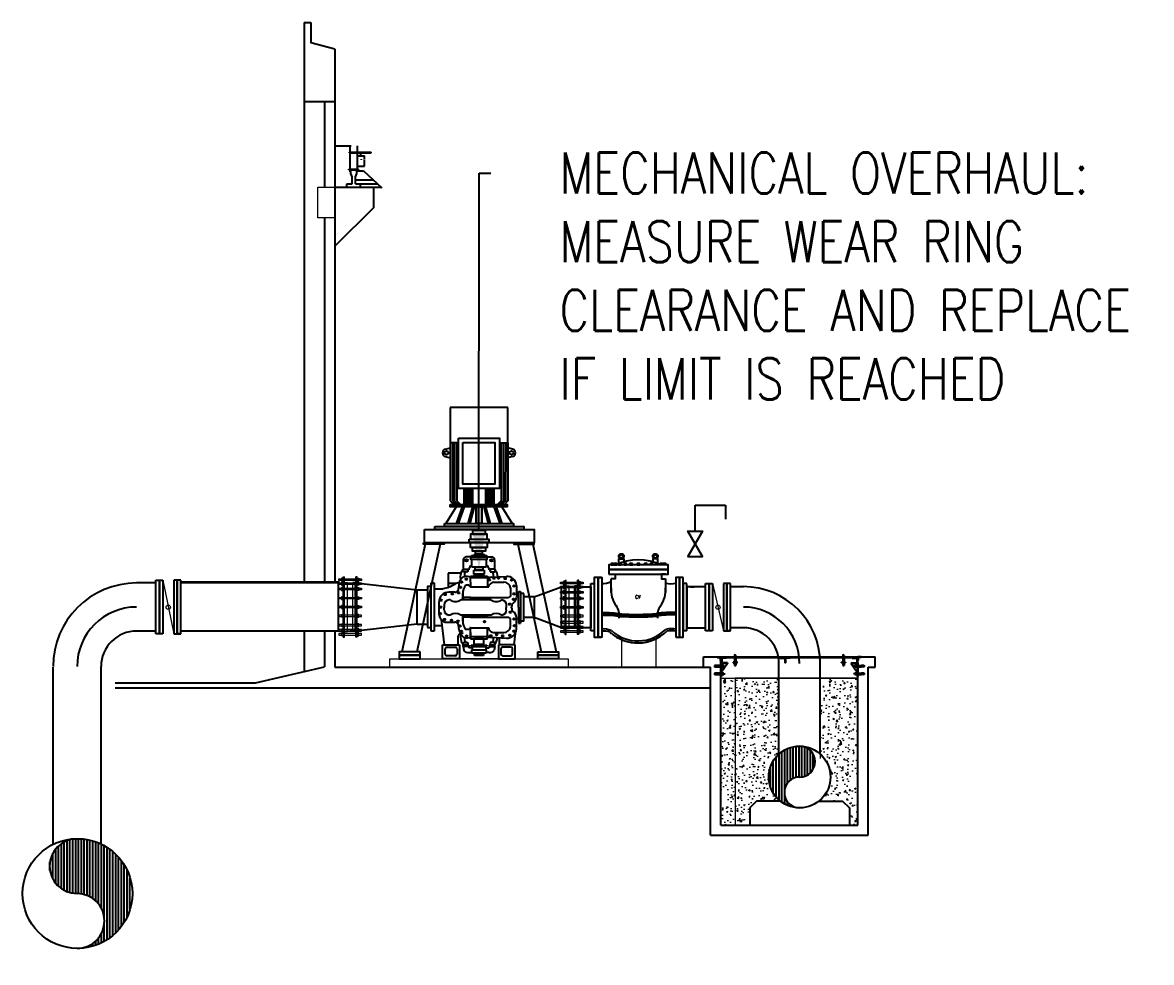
# Model space of a CAD drawing. Header units: inches. Extents: x 66261 to 131389, y 89316 to 134980.
# Drawn here: x 66261 to 82720, y 97927 to 111630 of the extents above; entities that cross this region are included whole.
import ezdxf
from ezdxf import colors
from ezdxf.entities.mleader import LeaderData, LeaderLine
from ezdxf.math import Vec2, Vec3

# ---------------------------------------------------------------- set-up
doc = ezdxf.new("R2010")
doc.units = ezdxf.units.IN
doc.header["$MEASUREMENT"] = 0
for name, pattern in [('CENTER', [2, 1.25, -0.25, 0.25, -0.25]), ('DASHED', [19.05, 12.7, -6.35]), ('HIDDEN', [0.375, 0.25, -0.125]), ('HIDDEN2', [0.1875, 0.125, -0.0625])]:
    doc.linetypes.add(name, pattern=pattern)
for name, color, linetype in [('M-HVAC-EQPM-NEW', 5, 'Continuous'), ('M-HVAC-PIPE-NEW', 6, 'HIDDEN2'), ('M-X-BKGD', 8, 'Continuous')]:
    doc.layers.add(name, color=color, linetype=linetype)
doc.styles.add('RomanS', font='romans.shx', dxfattribs={"width": 0.8})
doc.styles.add('SIMPLEX', font='simplex.shx')
pattern_1 = [(50, (27582.22, 65575.1), (215.17805, -18.82564), [22.5, -247.5]), (355, (27582.22, 65575.1), (-41.6254, 225.65764), [18, -198]), (100.4514, (27600.15, 65573.54), (173.5528, 206.83186), [19.12206, -210.3426]), (46.1842, (27582.22, 65635.1), (320.1723, -49.6557), [33.75, -371.25]), (96.6356, (27608.9, 65630.97), (280.3988, 292.2354), [28.6831, -315.5139]), (351.1842, (27582.22, 65635.1), (280.3986, 292.2356), [27, -297]), (21, (27612.22, 65620.1), (179.0721, -120.78567), [22.5, -247.5]), (326, (27612.22, 65620.1), (72.9946, 217.545), [18, -198]), (71.4514, (27627.15, 65610.04), (252.0668, 96.75915), [19.12206, -210.3426]), (37.5, (27582.22, 65575.104), (3.64796, 99.86816), [0, -195.6, 0, -201, 0, -198.75]), (7.5, (27582.22, 65575.1), (78.92086, 118.32351), [0, -114.6, 0, -191.1, 0, -75.75]), (327.5, (27515.32, 65575.104), (160.14673, -6.76646), [0, -75, 0, -234, 0, -310.5]), (317.5, (27485.32, 65575.1), (174.95585, 30.0315), [0, -97.5, 0, -155.4, 0, -220.5])]

msp = doc.modelspace()

# ---------------------------------------------------------------- hatches: boundary and pattern name
at = {"layer": 'M-HVAC-EQPM-NEW'}
h = msp.add_hatch(dxfattribs=at)
h.set_pattern_fill('ANSI31', color=256, scale=50)
h.set_pattern_definition([(45, (-479698.4883, -402130.395), (-4.41941738, 4.41941738), [])])
h.paths.add_polyline_path([(73034, 103247), (72798, 103247), (72798, 103212), (73034, 103212)])
h = msp.add_hatch(dxfattribs=at)
h.set_pattern_fill('ANSI31', color=256, scale=50)
h.set_pattern_definition([(45, (-479698.4883, -402384.6757), (-4.41941738, 4.41941738), [])])
h.paths.add_polyline_path([(73034, 102993), (72798, 102993), (72798, 102958), (73034, 102958)])
at = {"layer": 'M-X-BKGD', "lineweight": 0, "ltscale": 10}
h = msp.add_hatch(dxfattribs=at)
h.set_pattern_fill('AR-CONC', color=251, scale=30, style=0)
h.set_pattern_definition(pattern_1)
h.paths.add_polyline_path([(76650, 102070), (76440, 102070), (76440, 99930), (76650, 99930)])
h = msp.add_hatch(dxfattribs=at)
h.set_pattern_fill('AR-CONC', color=251, scale=30, style=0)
h.set_pattern_definition(pattern_1)
h.paths.add_polyline_path([(78440, 102070), (77890, 102070), (77890, 100966, -0.213422), (78040, 100630, -0.226541), (77873, 100280), (78217, 100280), (78317, 100180), (78317, 99930), (78440, 99930)])
h.paths.add_polyline_path([(77290, 102070), (76650, 102070), (76650, 99930), (76863, 99930), (76863, 100180), (76963, 100280), (77307, 100280, -0.226541), (77140, 100630, -0.213422), (77290, 100966)])
at = {"layer": 'M-X-BKGD'}
h = msp.add_hatch(dxfattribs=at)
h.set_pattern_fill('ANSI31', color=251, scale=333.3333, angle=45, style=0)
h.set_pattern_definition([(90, (27582.223, 65575.104), (-41.666663, 7e-15), [])])
h.paths.add_polyline_path([(77593, 101080, -0.00354), (77600, 101080, -0.985937), (77593, 100630)])
h.paths.add_polyline_path([(77593, 101080), (77593, 100630), (77140, 100630, -0.416289)])
h.paths.add_polyline_path([(77140, 100630), (77593, 100630, 1), (77593, 100180, -0.416289)])
h = msp.add_hatch(dxfattribs=at)
h.set_pattern_fill('ANSI31', color=251, scale=333.3333, angle=45, style=0)
h.set_pattern_definition([(90, (27285.223, 65575.104), (-41.666663, 7e-15), [])])
h.paths.add_polyline_path([(67055, 99731, 0.00354), (67044, 99730, 0.985937), (67055, 98931)])
h.paths.add_polyline_path([(67055, 99731), (67055, 98931), (67861, 98931, 0.416289)])
h.paths.add_polyline_path([(67861, 98931), (67055, 98931, -1), (67055, 98131, 0.416289)])

# ---------------------------------------------------------------- linework, layer by layer
at = {"layer": 'M-HVAC-EQPM-NEW'}
for points in [[(72798, 103247), (73034, 103247), (73034, 103212), (72798, 103212)], [(72798, 102993), (73034, 102993), (73034, 102958), (72798, 102958)]]:
    msp.add_lwpolyline(points, close=True, dxfattribs=at)
at = {"layer": 'M-X-BKGD', "color": 251}
for p, q in [((70365, 111630), (70365, 103459)), ((70365, 111630), (70465, 111630)), ((70465, 111630), (70465, 111335)), ((70815, 111241), (70465, 111335)), ((70815, 111241), (70815, 106324)), ((70365, 110481), (70815, 110481)), ((70665, 110481), (70665, 109231)), ((70803, 109831), (71053, 109831)), ((71028, 109841), (71028, 109831)), ((71028, 109841), (71028, 109831)), ((71035, 109741), (71035, 109831)), ((71145, 109741), (71145, 109831)), ((71028, 109741), (71345, 109741)), ((71028, 109731), (71028, 109741)), ((71028, 109731), (71345, 109731)), ((71035, 109491), (71035, 109731)), ((71145, 109491), (71145, 109731)), ((71145, 109686), (71245, 109686)), ((71195, 109686), (71195, 109731)), ((71196, 109637), (71196, 109627)), ((71245, 109637), (71245, 109686)), ((71245, 109536), (71245, 109627)), ((71345, 109731), (71345, 109741)), ((71020, 109491), (71160, 109491)), ((71020, 109481), (71020, 109491)), ((71020, 109481), (71035, 109481)), ((71035, 109456), (71035, 109481)), ((71045, 109431), (71045, 109481)), ((71045, 109481), (71135, 109481)), ((71135, 109431), (71135, 109481)), ((71145, 109536), (71245, 109536)), ((71145, 109456), (71145, 109481)), ((71145, 109481), (71160, 109481)), ((71145, 109468), (71233, 109468)), ((71145, 109468), (71233, 109468)), ((71160, 109481), (71160, 109491)), ((71233, 109468), (71500, 109221)), ((71035, 109456), (71045, 109456)), ((71065, 109381), (71045, 109431)), ((71065, 109281), (71065, 109381)), ((71115, 109381), (71135, 109431)), ((71115, 109281), (71115, 109381)), ((71135, 109456), (71145, 109456)), ((70803, 109231), (71403, 109231)), ((70990, 109231), (70990, 109281)), ((70990, 109281), (71065, 109281)), ((71115, 109281), (71190, 109281)), ((71190, 109231), (71190, 109281)), ((71190, 109281), (71435, 109281)), ((71378, 109231), (71378, 108931)), ((71378, 109231), (71489, 109231)), ((71378, 108931), (70815, 108368)), ((70665, 108781), (70665, 103459)), ((70815, 106324), (70815, 103459)), ((73335, 106018), (72494, 106018)), ((72494, 106018), (72494, 105503)), ((73335, 105503), (73335, 106018)), ((72425, 105412), (72494, 105432)), ((72618, 105503), (72494, 105503)), ((72494, 105503), (72494, 104656)), ((72527, 105503), (72527, 104656)), ((72559, 105503), (72559, 104656)), ((72592, 105503), (72592, 104656)), ((73213, 105503), (73337, 105503)), ((73240, 105503), (73239, 104655)), ((73272, 105503), (73272, 104655)), ((73305, 105503), (73304, 104655)), ((73338, 105503), (73337, 104655)), ((73406, 105412), (73337, 105432)), ((72425, 105303), (72494, 105283)), ((73406, 105303), (73337, 105283)), ((72697, 104835), (72697, 104602)), ((72722, 104835), (72722, 104602)), ((72746, 104835), (72746, 104602)), ((72771, 104835), (72771, 104602)), ((72796, 104835), (72796, 104602)), ((72820, 104835), (72820, 104602)), ((73011, 104835), (73010, 104602)), ((73035, 104835), (73035, 104602)), ((73060, 104835), (73060, 104602)), ((73085, 104835), (73084, 104602)), ((73109, 104835), (73109, 104602)), ((73134, 104835), (73134, 104602)), ((72585, 104568), (72433, 104327)), ((72494, 104656), (72548, 104602)), ((72527, 104656), (72580, 104602)), ((72559, 104656), (72613, 104602)), ((72668, 104568), (72582, 104327)), ((72592, 104656), (72646, 104602)), ((72699, 104568), (72614, 104327)), ((72822, 104568), (72754, 104327)), ((72847, 104568), (72783, 104327)), ((72985, 104568), (73049, 104327)), ((73010, 104568), (73078, 104327)), ((73132, 104568), (73218, 104327)), ((73164, 104568), (73250, 104327)), ((73239, 104655), (73185, 104602)), ((73272, 104655), (73218, 104602)), ((73247, 104568), (73399, 104327)), ((73304, 104655), (73250, 104602)), ((73337, 104655), (73283, 104601)), ((76066, 104217), (76066, 104596)), ((76066, 104596), (76512, 104596)), ((76512, 104596), (76512, 104388)), ((72129, 104025), (71789, 102454)), ((72349, 104025), (72009, 102454)), ((73481, 104025), (73821, 102454)), ((73702, 104025), (74042, 102454)), ((72687, 103799), (72687, 103661)), ((72796, 103839), (72729, 103839)), ((72792, 103710), (72813, 103710)), ((72813, 103805), (73018, 103805)), ((72813, 103690), (72813, 103805)), ((73018, 103805), (73018, 103690)), ((73039, 103710), (73018, 103710)), ((73035, 103839), (73102, 103839)), ((73144, 103799), (73144, 103661)), ((74850, 103741), (74850, 103725)), ((74868, 103741), (74868, 103725)), ((74897, 103741), (74897, 103725)), ((74915, 103741), (74915, 103725)), ((74961, 103741), (74961, 103725)), ((74979, 103741), (74979, 103725)), ((75041, 103741), (75041, 103725)), ((75059, 103741), (75059, 103725)), ((75125, 103741), (75125, 103725)), ((75143, 103741), (75143, 103725)), ((75232, 103741), (75232, 103725)), ((75250, 103741), (75250, 103725)), ((75338, 103741), (75338, 103725)), ((75356, 103741), (75356, 103725)), ((75423, 103741), (75423, 103725)), ((75441, 103741), (75441, 103725)), ((75503, 103741), (75503, 103725)), ((75521, 103741), (75521, 103725)), ((75566, 103741), (75566, 103725)), ((75584, 103741), (75584, 103725)), ((75613, 103741), (75613, 103725)), ((75631, 103741), (75631, 103725)), ((72653, 103602), (72468, 103602)), ((72468, 103602), (72468, 103396)), ((72679, 103661), (72753, 103661)), ((72679, 103624), (72679, 103661)), ((72753, 103624), (72679, 103624)), ((72753, 103661), (72753, 103624)), ((72753, 103652), (72765, 103652)), ((72792, 103471), (72792, 103561)), ((72792, 103561), (73041, 103561)), ((72792, 103539), (73041, 103539)), ((73018, 103690), (72813, 103690)), ((72841, 103648), (72990, 103648)), ((72841, 103590), (72841, 103648)), ((72990, 103590), (72841, 103590)), ((72850, 103590), (72981, 103590)), ((72850, 103561), (72850, 103590)), ((72981, 103561), (72850, 103561)), ((72858, 103690), (72973, 103690)), ((72858, 103648), (72858, 103690)), ((72973, 103648), (72858, 103648)), ((72973, 103690), (72973, 103648)), ((72981, 103590), (72981, 103561)), ((72990, 103648), (72990, 103590)), ((73041, 103561), (73041, 103471)), ((73078, 103652), (73066, 103652)), ((73152, 103661), (73078, 103661)), ((73078, 103661), (73078, 103624)), ((73078, 103624), (73152, 103624)), ((73091, 103544), (73315, 103555)), ((73152, 103624), (73152, 103661)), ((72216, 103460), (72263, 103460)), ((72216, 102758), (72216, 103460)), ((72263, 103460), (72263, 102758)), ((72263, 103376), (72392, 103376)), ((72577, 103451), (72468, 103451)), ((72615, 103365), (72637, 103490)), ((72768, 103425), (72725, 103425)), ((72782, 103411), (72768, 103425)), ((72782, 103401), (72782, 103411)), ((72792, 103401), (72782, 103401)), ((72792, 103471), (72792, 103411)), ((72792, 103411), (72797, 103411)), ((72792, 103401), (73041, 103401)), ((72797, 103411), (72797, 103401)), ((73041, 103411), (73036, 103411)), ((73036, 103411), (73036, 103401)), ((73041, 103471), (73041, 103411)), ((73041, 103401), (73061, 103401)), ((73061, 103401), (73061, 103421)), ((73127, 103471), (73280, 103471)), ((73374, 103388), (73374, 103268)), ((73463, 103424), (73462, 103255)), ((72566, 103324), (72477, 103324)), ((72493, 103212), (72479, 103212)), ((72798, 103212), (72652, 103212)), ((72679, 103304), (72679, 103234)), ((72679, 103234), (72679, 103304)), ((72798, 103247), (72679, 103247)), ((72679, 103234), (72684, 103234)), ((72684, 103234), (72684, 103212)), ((73034, 103247), (73347, 103247)), ((73088, 103212), (73034, 103212)), ((73374, 103268), (73347, 103247)), ((73462, 103268), (73490, 103271)), ((73490, 103337), (73520, 103337)), ((73490, 103105), (73490, 103337)), ((73520, 103337), (73520, 102874)), ((72331, 103103), (72331, 103010)), ((72332, 103179), (72332, 102998)), ((72410, 103139), (72410, 103101)), ((72410, 103066), (72410, 103104)), ((73314, 103139), (73314, 103101)), ((73314, 103066), (73314, 103104)), ((73392, 103119), (73392, 103103)), ((73392, 103092), (73392, 103108)), ((73490, 103105), (73490, 102874)), ((72362, 102928), (72407, 102556)), ((72476, 102888), (72561, 102888)), ((72479, 102993), (72497, 102993)), ((72649, 102993), (72798, 102993)), ((72679, 102904), (72679, 102974)), ((72679, 102974), (72679, 102904)), ((72679, 102974), (72684, 102974)), ((72798, 102961), (72679, 102961)), ((72684, 102974), (72684, 102993)), ((73034, 102993), (73092, 102993)), ((73034, 102961), (73347, 102961)), ((73244, 102993), (73245, 102993)), ((73374, 102940), (73347, 102961)), ((73374, 102819), (73374, 102940)), ((73463, 102787), (73462, 102956)), ((73462, 102943), (73490, 102940)), ((73490, 102874), (73520, 102874)), ((70365, 102759), (70365, 102169)), ((70665, 102759), (70665, 102238)), ((70815, 102759), (70815, 102230)), ((72263, 102758), (72216, 102758)), ((72263, 102841), (72372, 102841)), ((72768, 102782), (72725, 102782)), ((72782, 102796), (72768, 102782)), ((72792, 102806), (72782, 102806)), ((72782, 102806), (72782, 102796)), ((72792, 102806), (73041, 102806)), ((72792, 102736), (72792, 102796)), ((72792, 102796), (72797, 102796)), ((72792, 102736), (72792, 102645)), ((72792, 102673), (72792, 102734)), ((72797, 102796), (72797, 102806)), ((73036, 102796), (73036, 102806)), ((73041, 102796), (73036, 102796)), ((73041, 102806), (73061, 102806)), ((73041, 102736), (73041, 102796)), ((73041, 102645), (73041, 102736)), ((73061, 102806), (73061, 102786)), ((73127, 102736), (73280, 102736)), ((73443, 102724), (73423, 102556)), ((72385, 102556), (72631, 102556)), ((72385, 102355), (72385, 102556)), ((72614, 102556), (72614, 102685)), ((72631, 102556), (72631, 102355)), ((72684, 102593), (72751, 102593)), ((72684, 102554), (72684, 102593)), ((72751, 102554), (72684, 102554)), ((72684, 102554), (72766, 102554)), ((72684, 102531), (72684, 102554)), ((72751, 102593), (72751, 102554)), ((72766, 102554), (72766, 102531)), ((73041, 102673), (72792, 102673)), ((72792, 102645), (73041, 102645)), ((72802, 102551), (73028, 102551)), ((72802, 102538), (72802, 102551)), ((72847, 102652), (72983, 102652)), ((72847, 102560), (72847, 102652)), ((72983, 102560), (72847, 102560)), ((72866, 102551), (72866, 102560)), ((72964, 102560), (72964, 102551)), ((72983, 102652), (72983, 102560)), ((73028, 102551), (73028, 102538)), ((73146, 102554), (73064, 102554)), ((73064, 102554), (73064, 102531)), ((73146, 102593), (73080, 102593)), ((73080, 102593), (73080, 102554)), ((73080, 102554), (73146, 102554)), ((73091, 102667), (73315, 102656)), ((73146, 102554), (73146, 102593)), ((73146, 102531), (73146, 102554)), ((73445, 102556), (73198, 102556)), ((73198, 102556), (73198, 102355)), ((73216, 102556), (73216, 102661)), ((73445, 102355), (73445, 102556)), ((72424, 102423), (72424, 102499)), ((72450, 102525), (72569, 102525)), ((72569, 102397), (72450, 102397)), ((72595, 102499), (72595, 102423)), ((72766, 102531), (72684, 102531)), ((72684, 102531), (72695, 102478)), ((72766, 102531), (72766, 102513)), ((72822, 102513), (72766, 102513)), ((72767, 102445), (72809, 102445)), ((73028, 102538), (72802, 102538)), ((72809, 102484), (73021, 102484)), ((72809, 102435), (72809, 102484)), ((73021, 102435), (72809, 102435)), ((72822, 102532), (73013, 102532)), ((72822, 102484), (72822, 102532)), ((72849, 102435), (72982, 102435)), ((72849, 102404), (72849, 102435)), ((72982, 102404), (72849, 102404)), ((72868, 102532), (72868, 102538)), ((72966, 102538), (72966, 102532)), ((72982, 102435), (72982, 102404)), ((73013, 102532), (73013, 102484)), ((73013, 102513), (73064, 102513)), ((73021, 102484), (73021, 102435)), ((73063, 102445), (73021, 102445)), ((73064, 102531), (73146, 102531)), ((73064, 102531), (73064, 102513)), ((73146, 102531), (73136, 102478)), ((73235, 102499), (73235, 102423)), ((73380, 102525), (73260, 102525)), ((73260, 102397), (73380, 102397)), ((73406, 102423), (73406, 102499)), ((76190, 102380), (78690, 102380)), ((76190, 102230), (76190, 102380)), ((76390, 102380), (76440, 102380)), ((76390, 102380), (76390, 102374)), ((76440, 99930), (76440, 102380)), ((76440, 102380), (76440, 102330)), ((76640, 102400), (76640, 102300)), ((76660, 102400), (76660, 102300)), ((78220, 102400), (78220, 102300)), ((78240, 102400), (78240, 102300)), ((78430, 102370), (78430, 102380)), ((78440, 99930), (78440, 102380)), ((78490, 102380), (78440, 102380)), ((78440, 102380), (78440, 102330)), ((78490, 102380), (78490, 102374)), ((78690, 102230), (78690, 102380)), ((70815, 102230), (76290, 102230)), ((70815, 102230), (71341, 102230)), ((72631, 102355), (72385, 102355)), ((73198, 102355), (73445, 102355)), ((76190, 102230), (76290, 102230)), ((76290, 101930), (76290, 102230)), ((76352, 102257), (76350, 102255)), ((76350, 102255), (76350, 102239)), ((76352, 102237), (76350, 102239)), ((76450, 102257), (76352, 102257)), ((76352, 102237), (76352, 102257)), ((76352, 102237), (76450, 102237)), ((76390, 102374), (76434, 102374)), ((76434, 102374), (76434, 102330)), ((76440, 102330), (76434, 102330)), ((76540, 102295), (76440, 102295)), ((76440, 102295), (76440, 102095)), ((76525, 102370), (76450, 102370)), ((76450, 102370), (76450, 102295)), ((76450, 102295), (76456, 102295)), ((76540, 102285), (76450, 102285)), ((76450, 102285), (76450, 102095)), ((76540, 102285), (76450, 102160)), ((76463, 102256), (76450, 102256)), ((76463, 102239), (76450, 102239)), ((76525, 102364), (76456, 102364)), ((76456, 102364), (76456, 102295)), ((76465, 102234), (76465, 102260)), ((76465, 102257), (76483, 102257)), ((76465, 102257), (76465, 102237)), ((76483, 102237), (76465, 102237)), ((76483, 102257), (76485, 102255)), ((76483, 102237), (76483, 102257)), ((76483, 102237), (76485, 102239)), ((76485, 102255), (76485, 102239)), ((76525, 102370), (76525, 102364)), ((76540, 102295), (76540, 102285)), ((76665, 102286), (76635, 102286)), ((76640, 102300), (76640, 102280)), ((76640, 102280), (76640, 102255)), ((76640, 102278), (76660, 102278)), ((76640, 102274), (76660, 102274)), ((76640, 102270), (76660, 102270)), ((76640, 102266), (76660, 102266)), ((76640, 102262), (76660, 102262)), ((76640, 102257), (76660, 102257)), ((76660, 102255), (76640, 102255)), ((76642, 102280), (76658, 102280)), ((76642, 102276), (76658, 102276)), ((76642, 102272), (76658, 102272)), ((76642, 102268), (76658, 102268)), ((76642, 102264), (76658, 102264)), ((76642, 102260), (76658, 102260)), ((76660, 102300), (76660, 102280)), ((76660, 102280), (76660, 102255)), ((77305, 102370), (77380, 102370)), ((77305, 102370), (77305, 102364)), ((77305, 102364), (77374, 102364)), ((77374, 102364), (77374, 102295)), ((77380, 102295), (77374, 102295)), ((77380, 102370), (77380, 102295)), ((77455, 102370), (77380, 102370)), ((77380, 102370), (77380, 102295)), ((77380, 102295), (77386, 102295)), ((77455, 102364), (77386, 102364)), ((77386, 102364), (77386, 102295)), ((77455, 102370), (77455, 102364)), ((78215, 102286), (78245, 102286)), ((78220, 102300), (78220, 102280)), ((78220, 102280), (78220, 102255)), ((78240, 102278), (78220, 102278)), ((78240, 102274), (78220, 102274)), ((78240, 102270), (78220, 102270)), ((78240, 102266), (78220, 102266)), ((78240, 102262), (78220, 102262)), ((78240, 102257), (78220, 102257)), ((78220, 102255), (78240, 102255)), ((78239, 102280), (78222, 102280)), ((78239, 102276), (78222, 102276)), ((78239, 102272), (78222, 102272)), ((78239, 102268), (78222, 102268)), ((78239, 102264), (78222, 102264)), ((78239, 102260), (78222, 102260)), ((78240, 102300), (78240, 102280)), ((78240, 102280), (78240, 102255)), ((78340, 102295), (78440, 102295)), ((78340, 102295), (78340, 102285)), ((78340, 102285), (78430, 102285)), ((78340, 102285), (78430, 102160)), ((78355, 102370), (78430, 102370)), ((78355, 102370), (78355, 102364)), ((78355, 102364), (78424, 102364)), ((78398, 102257), (78396, 102255)), ((78396, 102255), (78396, 102239)), ((78398, 102237), (78396, 102239)), ((78416, 102257), (78398, 102257)), ((78398, 102237), (78398, 102257)), ((78398, 102237), (78416, 102237)), ((78416, 102234), (78416, 102260)), ((78416, 102257), (78416, 102237)), ((78417, 102256), (78430, 102256)), ((78417, 102239), (78430, 102239)), ((78424, 102364), (78424, 102295)), ((78430, 102295), (78424, 102295)), ((78430, 102370), (78430, 102295)), ((78430, 102285), (78430, 102095)), ((78430, 102257), (78528, 102257)), ((78528, 102237), (78430, 102237)), ((78440, 102330), (78446, 102330)), ((78440, 102295), (78440, 102095)), ((78490, 102374), (78446, 102374)), ((78446, 102374), (78446, 102330)), ((78453, 102257), (78453, 102237)), ((78528, 102257), (78530, 102255)), ((78528, 102237), (78528, 102257)), ((78528, 102237), (78530, 102239)), ((78530, 102255), (78530, 102239)), ((78590, 102230), (78690, 102230)), ((78590, 101930), (78590, 102230)), ((76352, 102145), (76350, 102143)), ((76350, 102143), (76350, 102127)), ((76352, 102125), (76350, 102127)), ((76450, 102145), (76352, 102145)), ((76352, 102125), (76352, 102145)), ((76352, 102125), (76450, 102125)), ((76427, 102145), (76427, 102125)), ((76463, 102144), (76450, 102144)), ((76463, 102127), (76450, 102127)), ((76465, 102122), (76465, 102148)), ((76465, 102145), (76483, 102145)), ((76465, 102145), (76465, 102125)), ((76483, 102125), (76465, 102125)), ((76483, 102145), (76485, 102143)), ((76483, 102125), (76483, 102145)), ((76483, 102125), (76485, 102127)), ((76485, 102143), (76485, 102127)), ((78398, 102145), (78396, 102143)), ((78396, 102143), (78396, 102127)), ((78398, 102125), (78396, 102127)), ((78416, 102145), (78398, 102145)), ((78398, 102125), (78398, 102145)), ((78398, 102125), (78416, 102125)), ((78416, 102122), (78416, 102148)), ((78416, 102145), (78416, 102125)), ((78417, 102144), (78430, 102144)), ((78417, 102127), (78430, 102127)), ((78430, 102145), (78528, 102145)), ((78528, 102125), (78430, 102125)), ((78440, 102095), (78430, 102095)), ((78453, 102145), (78453, 102125)), ((78528, 102145), (78530, 102143)), ((78528, 102125), (78528, 102145)), ((78528, 102125), (78530, 102127)), ((78530, 102143), (78530, 102127)), ((67611, 102005), (69656, 102005)), ((67611, 101930), (70640, 101930)), ((70640, 101930), (76290, 101930)), ((74553, 101930), (76290, 101930)), ((76290, 99780), (76290, 101930)), ((78590, 99780), (78590, 101930)), ((76963, 100280), (76863, 100180)), ((77307, 100280), (76963, 100280)), ((77873, 100280), (78217, 100280)), ((78217, 100280), (78317, 100180)), ((76863, 100180), (76863, 99930)), ((78317, 100180), (78317, 99930)), ((76440, 99930), (78440, 99930)), ((76290, 99780), (78590, 99780))]:
    msp.add_line(p, q, dxfattribs=at)
at = {"layer": 'M-X-BKGD', "color": 251, "lineweight": 0}
for p, q in [((70937, 102668), (70937, 103550)), ((70937, 103550), (70955, 103550)), ((70955, 102668), (70955, 103550)), ((71120, 102668), (71120, 103550)), ((71137, 103550), (71120, 103550)), ((71137, 102668), (71137, 103550)), ((68305, 103501), (68465, 102719)), ((68515, 102764), (68515, 103456)), ((70871, 103459), (70816, 103459)), ((70866, 103459), (71116, 103459)), ((70955, 103465), (70998, 103465)), ((70998, 102753), (70998, 103465)), ((71077, 102753), (71077, 103465)), ((71120, 103465), (71077, 103465)), ((72216, 103409), (72216, 102809)), ((74120, 103405), (74120, 102805)), ((74170, 102709), (74170, 103502)), ((74170, 103502), (74187, 103502)), ((74187, 102709), (74187, 103502)), ((74187, 103417), (74230, 103417)), ((74230, 102794), (74230, 103417)), ((74309, 102794), (74309, 103417)), ((74352, 103417), (74309, 103417)), ((74320, 102805), (74320, 103405)), ((74352, 102709), (74352, 103502)), ((74370, 103502), (74352, 103502)), ((74370, 102709), (74370, 103502)), ((74407, 103405), (74457, 103405)), ((76320, 103450), (76480, 102760)), ((76530, 102805), (76530, 103405)), ((73520, 103305), (73520, 102905)), ((73520, 103305), (73520, 102905)), ((71116, 102759), (70866, 102759)), ((70955, 102753), (70998, 102753)), ((70955, 102753), (70998, 102753)), ((71187, 102764), (71037, 102764)), ((71120, 102753), (71077, 102753)), ((71120, 102753), (71077, 102753)), ((74170, 102709), (74187, 102709)), ((74187, 102794), (74230, 102794)), ((74187, 102794), (74230, 102794)), ((74352, 102794), (74309, 102794)), ((74352, 102794), (74309, 102794)), ((74370, 102709), (74352, 102709)), ((70937, 102668), (70955, 102668)), ((71137, 102668), (71120, 102668)), ((74994, 102633), (74994, 102230)), ((75494, 102643), (75494, 102230)), ((76450, 102370), (76450, 102380)), ((73198, 102355), (72631, 102355)), ((76427, 102257), (76427, 102237)), ((76525, 102370), (78355, 102370)), ((76440, 102095), (76450, 102095))]:
    msp.add_line(p, q, dxfattribs=at)
at = {"layer": 'M-X-BKGD', "color": 251, "linetype": 'Continuous', "ltscale": 10}
for p, q in [((68205, 103459), (67924, 103459)), ((68205, 102719), (68205, 103501)), ((68205, 103501), (68255, 103501)), ((68205, 102764), (68205, 103456)), ((68255, 102719), (68255, 103501)), ((68255, 103501), (68305, 103501)), ((68255, 103501), (68255, 102719)), ((68305, 103501), (68305, 102719)), ((68515, 103501), (68465, 103501)), ((68465, 103501), (68465, 102719)), ((68568, 103501), (68515, 103501)), ((68515, 102719), (68515, 103501)), ((68568, 103501), (68515, 103501)), ((68515, 103501), (68515, 102719)), ((68568, 102719), (68568, 103501)), ((68568, 102719), (68568, 103501)), ((70881, 103469), (68568, 103469)), ((70881, 103459), (68568, 103459)), ((70866, 102759), (70866, 103459)), ((71116, 103459), (72016, 103359)), ((71116, 102759), (71116, 103459)), ((73720, 103255), (74120, 103405)), ((74120, 103405), (74320, 103405)), ((74320, 103405), (74545, 103405)), ((74545, 102760), (74545, 103450)), ((74545, 103450), (74595, 103450)), ((74545, 103405), (74545, 102805)), ((74595, 103524), (74595, 102686)), ((74595, 103524), (74595, 102686)), ((75945, 103450), (75895, 103450)), ((75895, 103450), (75895, 102760)), ((75895, 102760), (75895, 103450)), ((75945, 102760), (75945, 103450)), ((76220, 103405), (75945, 103405)), ((75945, 103405), (75945, 102805)), ((76002, 103405), (76052, 103405)), ((76220, 102760), (76220, 103450)), ((76220, 103450), (76270, 103450)), ((76220, 102805), (76220, 103405)), ((76270, 102760), (76270, 103450)), ((76270, 103450), (76320, 103450)), ((76270, 103450), (76270, 102760)), ((76320, 103450), (76320, 102760)), ((76530, 103450), (76480, 103450)), ((76480, 103450), (76480, 102760)), ((76583, 103450), (76530, 103450)), ((76530, 102760), (76530, 103450)), ((76583, 103450), (76530, 103450)), ((76530, 103450), (76530, 102760)), ((76583, 102760), (76583, 103450)), ((76583, 102760), (76583, 103450)), ((76771, 103405), (76583, 103405)), ((72016, 102859), (72016, 103359)), ((72016, 103359), (72166, 103359)), ((73720, 103255), (73570, 103255)), ((73720, 103255), (73720, 102955)), ((73720, 102955), (73570, 102955)), ((74120, 102805), (73720, 102955)), ((68205, 102759), (67924, 102759)), ((68255, 102719), (68205, 102719)), ((68305, 102719), (68255, 102719)), ((68465, 102719), (68515, 102719)), ((68568, 102719), (68515, 102719)), ((68515, 102719), (68568, 102719)), ((70881, 102759), (68568, 102759)), ((72016, 102859), (71116, 102759)), ((72016, 102859), (72166, 102859)), ((74545, 102805), (74320, 102805)), ((74595, 102760), (74545, 102760)), ((75945, 102760), (75895, 102760)), ((75945, 102805), (76220, 102805)), ((76270, 102760), (76220, 102760)), ((76320, 102760), (76270, 102760)), ((76480, 102760), (76530, 102760)), ((76583, 102760), (76530, 102760)), ((76530, 102760), (76583, 102760)), ((76771, 102805), (76583, 102805)), ((77890, 100966), (77890, 102380)), ((66705, 99647), (66705, 102230)), ((67405, 99653), (67405, 102240)), ((77290, 100966), (77290, 102287))]:
    msp.add_line(p, q, dxfattribs=at)
at = {"layer": 'M-X-BKGD', "color": 251, "lineweight": 0, "ltscale": 10}
for p, q in [((77890, 102380), (77890, 100901)), ((76440, 102070), (78440, 102070))]:
    msp.add_line(p, q, dxfattribs=at)
at = {"layer": 'M-X-BKGD', "color": 251, "linetype": 'DASHED', "ltscale": 200}
msp.add_line((69656, 102005), (70665, 102238), dxfattribs=at)
at = {"layer": 'M-X-BKGD', "color": 251, "linetype": 'CENTER', "ltscale": 20}
for p, q in [((76339, 102247), (76506, 102247)), ((78541, 102247), (78374, 102247)), ((76339, 102135), (76506, 102135)), ((78541, 102135), (78374, 102135))]:
    msp.add_line(p, q, dxfattribs=at)
at = {"layer": 'M-X-BKGD', "color": 251, "linetype": 'HIDDEN'}
for p, q in [((76352, 102255), (76427, 102255)), ((76427, 102239), (76352, 102239)), ((76483, 102255), (76465, 102255)), ((76465, 102239), (76483, 102239)), ((78398, 102255), (78416, 102255)), ((78416, 102239), (78398, 102239)), ((78528, 102255), (78453, 102255)), ((78453, 102239), (78528, 102239)), ((76352, 102143), (76427, 102143)), ((76427, 102127), (76352, 102127)), ((76483, 102143), (76465, 102143)), ((76465, 102127), (76483, 102127)), ((78398, 102143), (78416, 102143)), ((78416, 102127), (78398, 102127)), ((78528, 102143), (78453, 102143)), ((78453, 102127), (78528, 102127))]:
    msp.add_line(p, q, dxfattribs=at)
at = {"layer": 'M-X-BKGD', "color": 251}
for points in [[(71382, 109331), (71115, 109331)], [(74841, 103741), (74841, 103725), (74878, 103725), (74878, 103741)], [(74873, 103744), (74846, 103744)], [(74888, 103741), (74888, 103725), (74925, 103725), (74925, 103741)], [(74920, 103744), (74892, 103744)], [(74951, 103741), (74951, 103725), (74988, 103725), (74988, 103741)], [(74966, 103750), (74955, 103750), (74955, 103811), (75027, 103811), (75027, 103768)], [(74983, 103744), (74956, 103744)], [(75031, 103741), (75031, 103725), (75068, 103725), (75068, 103741)], [(75063, 103744), (75036, 103744)], [(75116, 103741), (75116, 103725), (75152, 103725), (75152, 103741)], [(75148, 103744), (75120, 103744)], [(75222, 103741), (75222, 103725), (75259, 103725), (75259, 103741)], [(75254, 103744), (75227, 103744)], [(75366, 103741), (75366, 103725), (75329, 103725), (75329, 103741)], [(75333, 103744), (75361, 103744)], [(75450, 103741), (75450, 103725), (75413, 103725), (75413, 103741)], [(75418, 103744), (75445, 103744)], [(75512, 103750), (75523, 103750), (75523, 103811), (75451, 103811), (75451, 103768)], [(75530, 103741), (75530, 103725), (75493, 103725), (75493, 103741)], [(75498, 103744), (75525, 103744)], [(75593, 103741), (75593, 103725), (75557, 103725), (75557, 103741)], [(75561, 103744), (75589, 103744)], [(75640, 103741), (75640, 103725), (75603, 103725), (75603, 103741)], [(75608, 103744), (75636, 103744)], [(74702, 103539), (74651, 103539), (74651, 102670), (74702, 102670)], [(74842, 103587), (75636, 103587)], [(74842, 103587), (74903, 103587), (74903, 103522), (74842, 103522)], [(75636, 103587), (75575, 103587), (75575, 103522), (75636, 103522)], [(74842, 103319), (74842, 103522)], [(75636, 103522), (75636, 103319)], [(76463, 102265), (76450, 102265), (76450, 102230), (76463, 102230)], [(78417, 102265), (78430, 102265), (78430, 102230), (78417, 102230)], [(76463, 102153), (76450, 102153), (76450, 102118), (76463, 102118)], [(78417, 102153), (78430, 102153), (78430, 102118), (78417, 102118)]]:
    msp.add_lwpolyline(points, dxfattribs=at)
at = {"layer": 'M-X-BKGD', "color": 251, "lineweight": 0}
for points in [[(70815, 108781), (70565, 108781), (70565, 109231), (70815, 109231)], [(71202, 103496), (70872, 103496), (70872, 103518), (71202, 103518)], [(71202, 103436), (70872, 103436), (70872, 103459), (71202, 103459)], [(71202, 103361), (70872, 103361), (70872, 103384), (71202, 103384)], [(70912, 103486), (70937, 103486), (70937, 103528), (70912, 103528)], [(70912, 103427), (70937, 103427), (70937, 103469), (70912, 103469)], [(70912, 103352), (70937, 103352), (70937, 103394), (70912, 103394)], [(71162, 103486), (71137, 103486), (71137, 103528), (71162, 103528)], [(71162, 103427), (71137, 103427), (71137, 103469), (71162, 103469)], [(71162, 103352), (71137, 103352), (71137, 103394), (71162, 103394)], [(74435, 103448), (74105, 103448), (74105, 103470), (74435, 103470)], [(74435, 103388), (74105, 103388), (74105, 103411), (74435, 103411)], [(74145, 103438), (74170, 103438), (74170, 103480), (74145, 103480)], [(74145, 103379), (74170, 103379), (74170, 103421), (74145, 103421)], [(74395, 103438), (74370, 103438), (74370, 103480), (74395, 103480)], [(74395, 103379), (74370, 103379), (74370, 103421), (74395, 103421)], [(71202, 103226), (70872, 103226), (70872, 103249), (71202, 103249)], [(70912, 103217), (70937, 103217), (70937, 103259), (70912, 103259)], [(71162, 103217), (71137, 103217), (71137, 103259), (71162, 103259)], [(74435, 103313), (74105, 103313), (74105, 103336), (74435, 103336)], [(74435, 103223), (74105, 103223), (74105, 103245), (74435, 103245)], [(74145, 103304), (74170, 103304), (74170, 103346), (74145, 103346)], [(74145, 103213), (74170, 103213), (74170, 103255), (74145, 103255)], [(74395, 103304), (74370, 103304), (74370, 103346), (74395, 103346)], [(74395, 103213), (74370, 103213), (74370, 103255), (74395, 103255)], [(71202, 103098), (70872, 103098), (70872, 103120), (71202, 103120)], [(70912, 103088), (70937, 103088), (70937, 103130), (70912, 103130)], [(71162, 103088), (71137, 103088), (71137, 103130), (71162, 103130)], [(74435, 103094), (74105, 103094), (74105, 103117), (74435, 103117)], [(74145, 103084), (74170, 103084), (74170, 103126), (74145, 103126)], [(74395, 103084), (74370, 103084), (74370, 103126), (74395, 103126)], [(71202, 102991), (70872, 102991), (70872, 102969), (71202, 102969)], [(70912, 103001), (70937, 103001), (70937, 102959), (70912, 102959)], [(71162, 103001), (71137, 103001), (71137, 102959), (71162, 102959)], [(74435, 102988), (74105, 102988), (74105, 102965), (74435, 102965)], [(74435, 102897), (74105, 102897), (74105, 102875), (74435, 102875)], [(74145, 102998), (74170, 102998), (74170, 102956), (74145, 102956)], [(74145, 102907), (74170, 102907), (74170, 102865), (74145, 102865)], [(74395, 102998), (74370, 102998), (74370, 102956), (74395, 102956)], [(74395, 102907), (74370, 102907), (74370, 102865), (74395, 102865)], [(71202, 102856), (70872, 102856), (70872, 102834), (71202, 102834)], [(71202, 102781), (70872, 102781), (70872, 102759), (71202, 102759)], [(71202, 102722), (70872, 102722), (70872, 102700), (71202, 102700)], [(70912, 102866), (70937, 102866), (70937, 102824), (70912, 102824)], [(70912, 102791), (70937, 102791), (70937, 102749), (70912, 102749)], [(70912, 102732), (70937, 102732), (70937, 102690), (70912, 102690)], [(71162, 102866), (71137, 102866), (71137, 102824), (71162, 102824)], [(71162, 102791), (71137, 102791), (71137, 102749), (71162, 102749)], [(71162, 102732), (71137, 102732), (71137, 102690), (71162, 102690)], [(74435, 102823), (74105, 102823), (74105, 102800), (74435, 102800)], [(74435, 102763), (74105, 102763), (74105, 102741), (74435, 102741)], [(74145, 102832), (74170, 102832), (74170, 102790), (74145, 102790)], [(74145, 102773), (74170, 102773), (74170, 102731), (74145, 102731)], [(74395, 102832), (74370, 102832), (74370, 102790), (74395, 102790)], [(74395, 102773), (74370, 102773), (74370, 102731), (74395, 102731)], [(74215, 102230), (71615, 102230), (71615, 102355), (74215, 102355)]]:
    msp.add_lwpolyline(points, close=True, dxfattribs=at)
at = {"layer": 'M-X-BKGD', "color": 251}
for points in [[(72618, 105572), (73213, 105572), (73213, 104835), (72618, 104835)], [(72682, 105508), (73149, 105508), (73149, 104900), (72682, 104900)], [(72495, 104602), (73328, 104602), (73328, 104568), (72495, 104568)], [(72875, 104568), (72957, 104568), (72957, 104327), (72875, 104327)], [(72957, 104568), (72875, 104568), (72875, 104327), (72957, 104327)], [(72119, 104237), (73722, 104237), (73722, 104045), (72119, 104045)], [(72270, 104283), (73568, 104283), (73568, 104237), (72270, 104237)], [(72411, 104327), (73417, 104327), (73417, 104283), (72411, 104283)], [(72819, 104170), (73011, 104170), (73011, 104226), (72819, 104226)], [(76066, 104032), (75959, 104217), (76174, 104217)], [(72108, 104045), (72407, 104045), (72407, 104025), (72108, 104025)], [(72770, 104099), (73057, 104099), (73057, 104051), (72770, 104051)], [(72792, 104099), (73034, 104099), (73034, 104170), (72792, 104170)], [(72792, 104051), (73034, 104051), (73034, 103979), (72792, 103979)], [(73722, 104045), (73423, 104045), (73423, 104025), (73722, 104025)], [(76066, 104032), (75959, 103846), (76174, 103846)], [(72819, 103979), (73011, 103979), (73011, 103923), (72819, 103923)], [(72843, 103876), (72989, 103876), (72989, 103859), (72843, 103859)], [(72866, 103923), (72964, 103923), (72964, 103877), (72866, 103877)], [(72796, 103839), (73032, 103839), (73032, 103804), (72796, 103804)], [(72807, 103859), (73025, 103859), (73025, 103840), (72807, 103840)], [(74807, 103660), (75675, 103660), (75675, 103725), (74807, 103725)], [(74651, 103539), (74595, 103539), (74595, 102670), (74651, 102670)], [(74651, 103539), (74706, 103539), (74706, 102670), (74651, 102670)], [(74807, 103587), (75675, 103587), (75675, 103651), (74807, 103651)], [(75788, 102670), (75839, 102670), (75839, 103539), (75788, 103539)], [(75895, 103539), (75839, 103539), (75839, 102670), (75895, 102670)], [(72056, 102454), (71753, 102454), (71753, 102405), (72056, 102405)], [(72056, 102405), (71753, 102405), (71753, 102355), (72056, 102355)], [(73774, 102454), (74077, 102454), (74077, 102405), (73774, 102405)], [(73774, 102405), (74077, 102405), (74077, 102355), (73774, 102355)], [(76620, 102305), (76620, 102300), (76680, 102300), (76680, 102305)], [(76665, 102280), (76635, 102280), (76635, 102300), (76665, 102300)], [(78260, 102305), (78260, 102300), (78200, 102300), (78200, 102305)], [(78215, 102280), (78245, 102280), (78245, 102300), (78215, 102300)]]:
    msp.add_lwpolyline(points, close=True, dxfattribs=at)
at = {"layer": 'M-X-BKGD', "color": 251, "linetype": 'Continuous', "ltscale": 10}
for points in [[(72166, 102809), (72216, 102809), (72216, 103409), (72166, 103409)], [(74320, 102805), (74120, 102805), (74120, 103405), (74320, 103405)], [(73570, 103305), (73520, 103305), (73520, 102905), (73570, 102905)]]:
    msp.add_lwpolyline(points, close=True, dxfattribs=at)
at = {"layer": 'M-X-BKGD', "color": 251, "lineweight": 0, "ltscale": 10}
msp.add_lwpolyline([(78440, 102070), (76650, 102070), (76650, 99930), (78440, 99930)], close=True, dxfattribs=at)
for points in [[(77290, 102070), (76650, 102070), (76650, 99930), (76863, 99930), (76863, 100180), (76963, 100280), (77307, 100280, -0.226541), (77140, 100630, -0.213422), (77290, 100966)], [(78440, 102070), (77890, 102070), (77890, 100966, -0.213422), (78040, 100630, -0.226541), (77873, 100280), (78217, 100280), (78317, 100180), (78317, 99930), (78440, 99930)], [(77307, 100280), (76963, 100280), (76863, 100180), (76863, 99930), (78317, 99930), (78317, 100180), (78217, 100280), (77873, 100280, -0.353553)]]:
    msp.add_lwpolyline(points, format="xyb", close=True, dxfattribs=at)
at = {"layer": 'M-X-BKGD', "color": 251}
for centre, radius in [((72441, 105357), 27.3), ((73390, 105357), 27.3), ((74991, 103849), 37.4), ((74991, 103849), 25.7), ((75487, 103849), 37.4), ((75487, 103849), 25.7), ((72733, 103790), 18.6), ((73098, 103790), 18.6), ((73134, 103530), 11.4), ((73200, 103532), 11.4), ((73298, 103524), 11.4), ((72649, 103397), 11.4), ((72662, 103474), 11.4), ((72730, 103515), 11.4), ((73068, 103505), 11.4), ((73392, 103503), 11.4), ((73427, 103416), 11.4), ((72362, 103208), 11.4), ((72423, 103291), 11.4), ((72526, 103301), 11.4), ((72618, 103315), 11.4), ((73419, 103221), 11.4), ((73426, 103301), 11.4), ((72356, 103107), 11.4), ((73362, 103150), 11.4), ((73372, 103034), 11.4), ((72353, 103011), 11.4), ((72412, 102927), 11.4), ((72514, 102914), 11.4), ((72608, 102902), 11.4), ((72996, 102896), 11.4), ((73426, 102935), 11.4), ((72639, 102833), 11.4), ((72657, 102753), 11.4), ((72662, 102733), 11.4), ((73172, 102704), 11.4), ((73427, 102757), 11.4), ((73431, 102837), 11.4), ((72737, 102686), 11.4), ((73089, 102689), 11.4), ((73261, 102689), 11.4), ((73366, 102695), 11.4)]:
    msp.add_circle(centre, radius, dxfattribs=at)
at = {"layer": 'M-X-BKGD', "color": 251, "lineweight": 0}
for centre in [(68385, 103105), (76400, 103105)]:
    msp.add_circle(centre, 30.8, dxfattribs=at)
at = {"layer": 'M-X-BKGD', "color": 251, "linetype": 'Continuous', "ltscale": 10}
for centre, radius in [((77590, 100630), 450), ((67061, 98931), 800)]:
    msp.add_circle(centre, radius, dxfattribs=at)
at = {"layer": 'M-X-BKGD', "color": 251, "lineweight": 0, "ltscale": 10}
msp.add_circle((77590, 100630), 450, dxfattribs=at)
at = {"layer": 'M-X-BKGD', "color": 251}
for centre, radius, start, end in [((72441, 105357), 57, 105.8678, 254.1322), ((73390, 105357), 57, 285.8678, 74.1322), ((72728, 103798), 41.1, 87.8701, 178.7187), ((72882, 103633), 118, 139.3957, 171.1803), ((72949, 103633), 118, 8.8197, 40.6043), ((73103, 103798), 41.1, 1.2813, 92.1299), ((74846, 103739), 5.4, 30.9909, 149.8128), ((74859, 103727), 17, 58.1285, 122.285), ((74873, 103739), 5.4, 30.1872, 149.0091), ((74893, 103739), 5.4, 30.9909, 149.8128), ((74906, 103727), 17, 58.1285, 122.285), ((75238, 102956), 839, 66.2817, 113.7183), ((74920, 103739), 5.4, 30.1872, 149.0091), ((74956, 103739), 5.4, 30.9909, 149.8128), ((74970, 103727), 17, 58.1285, 122.285), ((74983, 103739), 5.4, 30.1872, 149.0091), ((75036, 103739), 5.4, 30.9909, 149.8128), ((75050, 103727), 17, 58.1285, 122.285), ((75063, 103739), 5.4, 30.1872, 149.0091), ((75120, 103739), 5.4, 30.9909, 149.8128), ((75134, 103727), 17, 58.1285, 122.285), ((75148, 103739), 5.4, 30.1872, 149.0091), ((75227, 103739), 5.4, 30.9909, 149.8128), ((75241, 103727), 17, 58.1285, 122.285), ((75254, 103739), 5.4, 30.1872, 149.0091), ((75334, 103739), 5.4, 30.9909, 149.8128), ((75347, 103727), 17, 57.715, 121.8715), ((75361, 103739), 5.4, 30.1872, 149.0091), ((75418, 103739), 5.4, 30.9909, 149.8128), ((75431, 103727), 17, 57.715, 121.8715), ((75445, 103739), 5.4, 30.1872, 149.0091), ((75498, 103739), 5.4, 30.9909, 149.8128), ((75512, 103727), 17, 57.715, 121.8715), ((75525, 103739), 5.4, 30.1872, 149.0091), ((75561, 103739), 5.4, 30.9909, 149.8128), ((75575, 103727), 17, 57.715, 121.8715), ((75589, 103739), 5.4, 30.1872, 149.0091), ((75608, 103739), 5.4, 30.9909, 149.8128), ((75622, 103727), 17, 57.715, 121.8715), ((75635, 103739), 5.4, 30.1872, 149.0091), ((72735, 103450), 106, 57.7763, 157.5686), ((72782, 103550), 140, 137.6023, 196.5276), ((72776, 103568), 73.4, 130.4631, 193.1609), ((73091, 103487), 56.4, 89.9895, 153.3721), ((73055, 103568), 73.4, 342.3315, 49.5369), ((73049, 103550), 140, 359.5877, 42.3977), ((73322, 103414), 141, 3.7308, 92.9355), ((72325, 103803), 431, 278.9977, 303.5267), ((72617, 103362), 97.5, 81.3848, 123.5267), ((72856, 103306), 177, 137.6883, 180.5826), ((73152, 103369), 105, 103.6828, 150.3963), ((73280, 103376), 95, 7.3201, 90), ((74734, 103664), 213, 261.2236, 300.2967), ((75222, 103354), 381, 174.6648, 216.3101), ((75256, 103354), 381, 323.6899, 5.3352), ((75719, 103808), 360, 256.677, 281.0149), ((72477, 103179), 146, 90, 180), ((72481, 103141), 71.7, 92.1589, 181.4785), ((72573, 103339), 149, 237.7356, 302.2644), ((72564, 103376), 52.4, 272.7941, 347.5506), ((73168, 103339), 149, 237.7356, 302.2644), ((73243, 103141), 71.7, 358.5215, 87.8411), ((73355, 103255), 106, 303.6525, 359.6188), ((67924, 102240), 869, 90, 180), ((72481, 103064), 71.7, 178.5215, 267.8411), ((73243, 103064), 71.7, 272.1589, 1.4785), ((73442, 103125), 50, 123.6525, 186.5861), ((73442, 103086), 50, 173.4139, 236.3475), ((73355, 102956), 106, 0.3812, 56.3475), ((74717, 102984), 245, 350.948, 36.3101), ((75761, 102984), 245, 143.6899, 189.052), ((76765, 102284), 825, 0.1698, 89.5902), ((72455, 103010), 124, 180, 280.0704), ((72573, 102864), 149, 59.3341, 120.6659), ((72561, 102831), 57.6, 357.0684, 90), ((72856, 102902), 177, 179.4174, 222.3117), ((73168, 102864), 149, 59.3341, 120.6659), ((74720, 101003), 2022, 82.1919, 90.3758), ((74720, 101003), 2014, 82.1971, 90.3755), ((74720, 101003), 1992, 82.2117, 90.3748), ((74720, 101003), 1984, 82.2171, 90.3746), ((75216, 106330), 3359, 265.611, 275.1724), ((75216, 106330), 3367, 265.611, 275.1724), ((75216, 106330), 3337, 265.611, 275.1724), ((75216, 106330), 3329, 265.611, 275.1724), ((75715, 101822), 1209, 86.5093, 100.1005), ((75715, 101822), 1201, 86.507, 100.1072), ((75715, 101822), 1180, 86.5004, 100.1265), ((75715, 101822), 1172, 86.4979, 100.1336), ((72648, 102685), 34.5, 92.7036, 179.142), ((72803, 102818), 185, 177.0684, 231.2562), ((72794, 102665), 147, 162.3897, 221.8388), ((73152, 102838), 105, 209.6037, 256.3172), ((73280, 102831), 95, 270, 352.6799), ((73322, 102796), 141, 267.0645, 356.2692), ((74726, 102488), 301, 66.4906, 95.2431), ((74726, 102479), 280, 68.5985, 94.951), ((75233, 103190), 605, 227.999, 314.0389), ((75233, 103190), 605, 227.999, 229.7717), ((75233, 103190), 575, 227.7014, 314.9609), ((75233, 103190), 605, 311.7534, 314.0389), ((75720, 102411), 380, 78.999, 102.1885), ((75721, 102419), 342, 78.6975, 101.3025), ((72735, 102734), 77.1, 231.2562, 297.9259), ((72779, 102640), 73.9, 162.701, 219.6021), ((72506, 103167), 567, 297.9259, 300.2856), ((73091, 102723), 56.4, 206.6279, 270.0105), ((73052, 102640), 73.9, 320.3979, 19.9455), ((73036, 102665), 147, 318.1612, 358.9883), ((72450, 102499), 25.7, 90, 180), ((72450, 102423), 25.7, 180, 270), ((72569, 102499), 25.7, 0, 90), ((72569, 102423), 25.7, 270, 0), ((72753, 102509), 65.5, 207.8449, 282.7101), ((73078, 102509), 65.5, 257.2899, 332.1551), ((73260, 102499), 25.7, 90, 180), ((73260, 102423), 25.7, 180, 270), ((73380, 102499), 25.7, 0, 90), ((73380, 102423), 25.7, 270, 0), ((76650, 102400), 10, 0, 180), ((78230, 102400), 10, 0, 180), ((76457, 102260), 7.4, 324.1655, 35.8345), ((76437, 102247), 27.5, 341.6338, 18.3662), ((76457, 102234), 7.4, 324.1654, 35.8346), ((78423, 102260), 7.4, 144.1655, 215.8345), ((78443, 102247), 27.5, 161.6338, 198.3662), ((78423, 102234), 7.4, 144.1654, 215.8346), ((76457, 102148), 7.4, 324.1655, 35.8345), ((76437, 102135), 27.5, 341.6338, 18.3662), ((76457, 102122), 7.4, 324.1654, 35.8346), ((78423, 102148), 7.4, 144.1655, 215.8345), ((78443, 102135), 27.5, 161.6338, 198.3662), ((78423, 102122), 7.4, 144.1654, 215.8346), ((77593, 100855), 225, 270, 90), ((77593, 100405), 225, 90, 270), ((67055, 99331), 400, 90, 270), ((67055, 98531), 400, 270, 90)]:
    msp.add_arc(centre, radius, start, end, dxfattribs=at)
at = {"layer": 'M-X-BKGD', "color": 251, "linetype": 'Continuous', "ltscale": 10}
for centre, radius, start, end in [((67924, 102240), 1219, 90, 180), ((76771, 102287), 1119, 0, 90), ((67924, 102240), 519, 90, 180), ((76771, 102287), 519, 0, 90)]:
    msp.add_arc(centre, radius, start, end, dxfattribs=at)

# ---------------------------------------------------------------- texts
at = {"layer": 'M-X-BKGD', "color": 251, "style": 'SIMPLEX', "width": 0.85}
msp.add_text('CV', height=49.2, dxfattribs=at).set_placement((75194, 103232))

# ---------------------------------------------------------------- next in the draw order: leaders
at = {"layer": 'M-HVAC-PIPE-NEW'}
ml = msp.add_multileader_mtext('Standard', dxfattribs=at)
ml.set_content('MECHANICAL OVERHAUL:\\PMEASURE WEAR RING\\PCLEARANCE AND REPLACE\\PIF LIMIT IS REACHED', color=2, style='RomanS')
ml.set_leader_properties(color=2)
ml.build(insert=Vec2(0, 0))
ml.multileader.update_dxf_attribs({"dogleg_length": 16770, "arrow_head_size": 600})
ctx = ml.context
ctx.base_point, ctx.char_height, ctx.arrow_head_size, ctx.landing_gap_size, ctx.plane_origin = Vec3(73089, 109436), 600, 600, 1000, Vec3(77816, 113463)
notes = []
notes.append((ctx, [(0, (1, 1, 0), (72916, 109436), (1, 0), 172, [(0, [(72915, 103648)], 0, [])])]))
ctx.mtext.insert, ctx.mtext.flow_direction = Vec3(74089, 109736), 5
ctx.mtext.has_bg_fill, ctx.mtext.bg_color, ctx.mtext.bg_scale_factor, ctx.mtext.bg_transparency, ctx.mtext.use_window_bg_color = 1, -1023410167, 1.5, 0, 1
for ctx, leaders in notes:
    for number, flags, end, landing, length, lines in leaders:
        leader = LeaderData()
        leader.index, (leader.has_last_leader_line, leader.has_dogleg_vector, leader.attachment_direction) = number, flags
        leader.last_leader_point, leader.dogleg_vector, leader.dogleg_length = Vec3(end), Vec3(landing), length
        for number, points, colour, breaks in lines:
            line = LeaderLine()
            line.index, line.vertices, line.color, line.breaks = number, Vec3.list(points), colors.encode_raw_color(colour), breaks
            leader.lines.append(line)
        ctx.leaders.append(leader)

doc.saveas('drawing.dxf')
